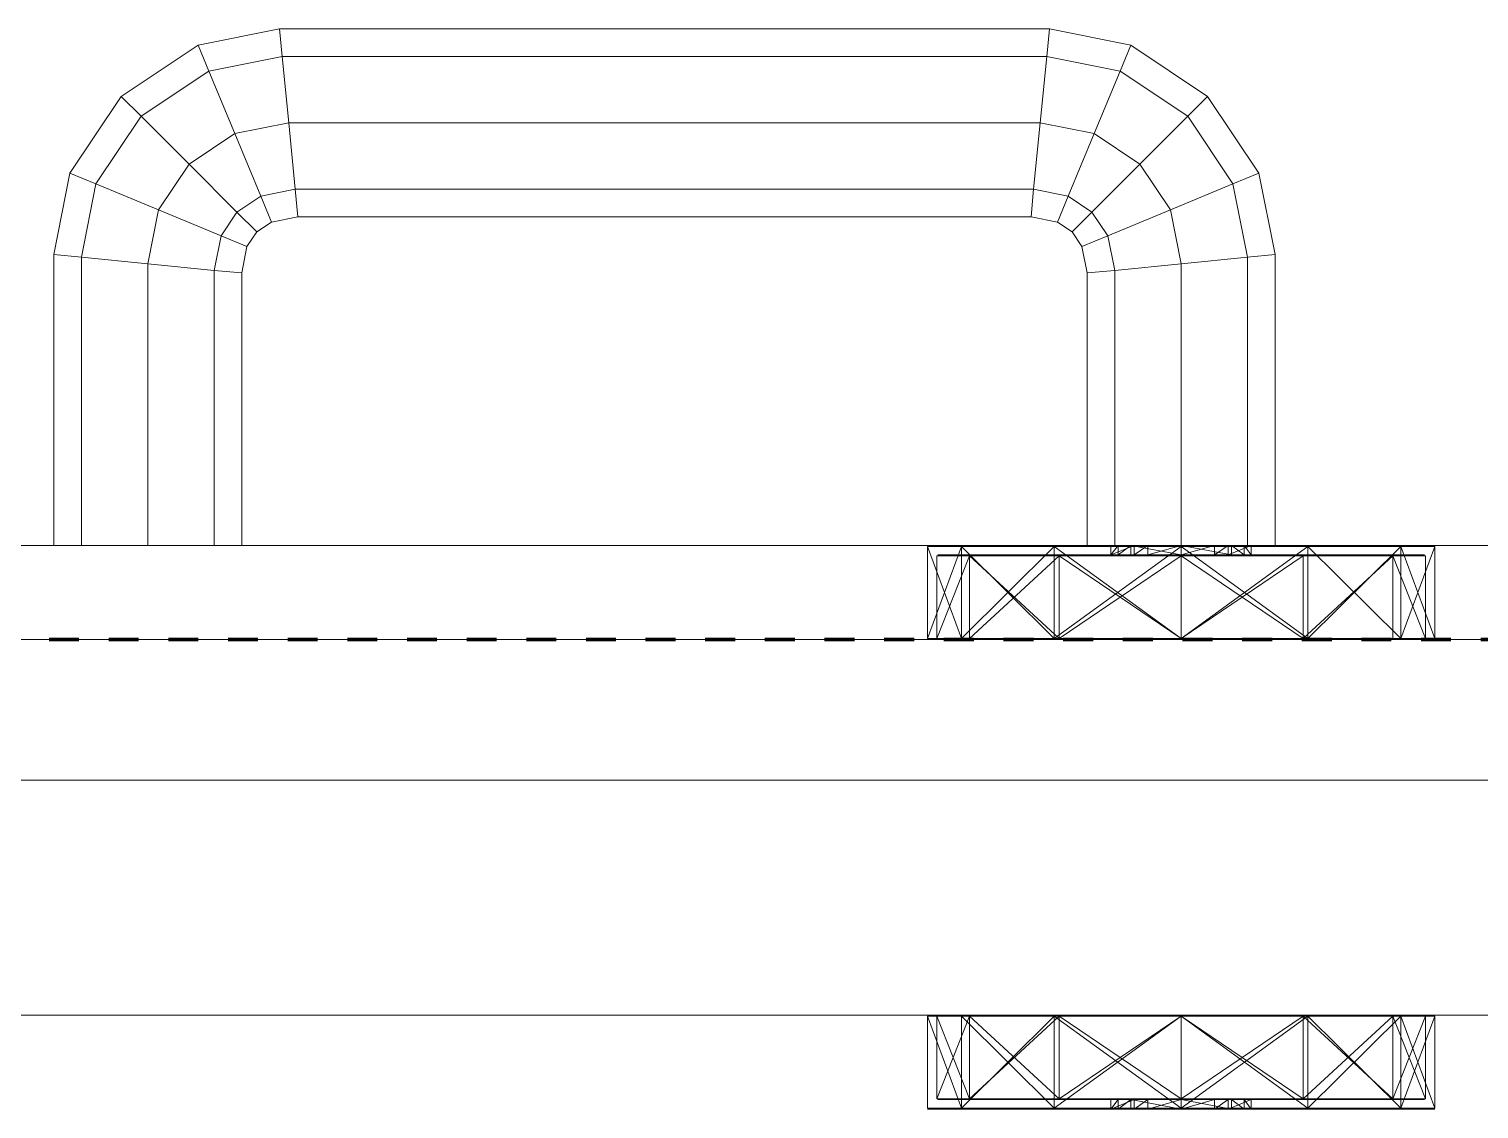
# Model space of a CAD drawing. Header units: millimetres. Extents: x -5300 to 98858, y -5196 to 93886.
# Drawn here: x 40449.4 to 40603.7, y 43115 to 43230 of the extents above; entities that cross this region are included whole.
import ezdxf

# ---------------------------------------------------------------- set-up
doc = ezdxf.new("R2010")
doc.units = ezdxf.units.MM
doc.linetypes.add('Штрих', pattern=[6.35, 3.175, -3.175])
doc.linetypes.add('Штрих_2_', pattern=[6.35, 3.175, -3.175])
for name, color, linetype, lineweight, true_color in [('_Разделитель помещений_', 4, 'Штрих', 70, 0x00ffff), ('Двери', 7, 'Continuous', 18, 0x7f7f7f), ('Стены', 7, 'Continuous', 18, 0x7f7f7f)]:
    doc.layers.add(name, color=color, linetype=linetype, lineweight=lineweight, true_color=true_color)

# ---------------------------------------------------------------- blocks, each defined once
blk = doc.blocks.new('СТВ_Перегородка_Кирпич 242319 - СТВ_Перегородка_Кирпич 2-249685-Подвал')
at = {"layer": 'Стены', "color": 254, "true_color": 0xd4d4d4}
blk.add_line((33750, 43150), (58000, 43150), dxfattribs=at)
blk = doc.blocks.new('СТВ_Перегородка_Кирпич 242319 - СТВ_Перегородка_Кирпич-249678-Подвал')
at = {"layer": 'Стены', "color": 254, "true_color": 0xd4d4d4}
for p, q in [((33750, 43165), (57830, 43165)), ((57830, 43165), (33750, 43165)), ((44735, 43165), (35765, 43165)), ((41610, 43165), (39910, 43165)), ((39910, 43165), (41610, 43165)), ((39910, 43165), (41610, 43165)), ((41610, 43165), (39910, 43165)), ((57830, 43150), (33750, 43150)), ((57830, 43150), (33750, 43150)), ((35750, 43150), (44750, 43150)), ((35750, 43150), (44750, 43150)), ((44735, 43150), (35765, 43150)), ((39250, 43150), (44750, 43150)), ((41610, 43150), (39910, 43150)), ((39910, 43150), (41610, 43150)), ((39910, 43150), (41610, 43150)), ((41610, 43150), (39910, 43150)), ((39910, 43150), (41610, 43150)), ((41610, 43150), (39910, 43150)), ((39910, 43150), (41610, 43150)), ((41610, 43150), (39910, 43150))]:
    blk.add_line(p, q, dxfattribs=at)
blk = doc.blocks.new('СТВ_Перегородка_Кирпич 242319 - СТВ_Перегородка_Кирпич 242319-249682-Подвал')
for name in ['СТВ_Перегородка_Кирпич 242319 - СТВ_Перегородка_Кирпич-249678-Подвал', 'СТВ_Перегородка_Кирпич 242319 - СТВ_Перегородка_Кирпич 2-249685-Подвал']:
    blk.add_blockref(name, (0, 0))
blk = doc.blocks.new('Д-29 242555 - Д-29-249701-Подвал')
at = {"layer": 'Двери', "color": 254, "true_color": 0xd4d4d4}
for p, q in [((40467.36, 43228.28), (40476.02, 43230)), ((40476.02, 43230), (40467.36, 43228.28)), ((40476.3, 43227.07), (40476.02, 43230)), ((40476.02, 43230), (40557.98, 43230)), ((40476.02, 43230), (40476.3, 43227.07)), ((40557.98, 43230), (40476.02, 43230)), ((40476.02, 43230), (40476.3, 43227.07)), ((40476.3, 43227.07), (40476.02, 43230)), ((40557.7, 43227.07), (40557.98, 43230)), ((40557.98, 43230), (40557.7, 43227.07)), ((40557.98, 43230), (40557.7, 43227.07)), ((40557.7, 43227.07), (40557.98, 43230)), ((40557.98, 43230), (40566.64, 43228.28)), ((40566.64, 43228.28), (40557.98, 43230)), ((40459.18, 43222.82), (40467.36, 43228.28)), ((40467.36, 43228.28), (40459.18, 43222.82)), ((40468.5, 43225.52), (40467.36, 43228.28)), ((40467.36, 43228.28), (40468.5, 43225.52)), ((40467.36, 43228.28), (40468.5, 43225.52)), ((40468.5, 43225.52), (40467.36, 43228.28)), ((40565.5, 43225.52), (40566.64, 43228.28)), ((40566.64, 43228.28), (40565.5, 43225.52)), ((40566.64, 43228.28), (40565.5, 43225.52)), ((40565.5, 43225.52), (40566.64, 43228.28)), ((40566.64, 43228.28), (40574.82, 43222.82)), ((40574.82, 43222.82), (40566.64, 43228.28)), ((40476.3, 43227.07), (40468.5, 43225.52)), ((40468.5, 43225.52), (40476.3, 43227.07)), ((40468.5, 43225.52), (40476.3, 43227.07)), ((40476.3, 43227.07), (40468.5, 43225.52)), ((40557.7, 43227.07), (40476.3, 43227.07)), ((40477, 43220), (40476.3, 43227.07)), ((40476.3, 43227.07), (40557.7, 43227.07)), ((40476.3, 43227.07), (40557.7, 43227.07)), ((40476.3, 43227.07), (40477, 43220)), ((40557.7, 43227.07), (40476.3, 43227.07)), ((40476.3, 43227.07), (40477, 43220)), ((40477, 43220), (40476.3, 43227.07)), ((40557, 43220), (40557.7, 43227.07)), ((40557.7, 43227.07), (40557, 43220)), ((40557.7, 43227.07), (40557, 43220)), ((40557, 43220), (40557.7, 43227.07)), ((40565.5, 43225.52), (40557.7, 43227.07)), ((40557.7, 43227.07), (40565.5, 43225.52)), ((40557.7, 43227.07), (40565.5, 43225.52)), ((40565.5, 43225.52), (40557.7, 43227.07)), ((40468.5, 43225.52), (40461.3, 43220.7)), ((40461.3, 43220.7), (40468.5, 43225.52)), ((40461.3, 43220.7), (40468.5, 43225.52)), ((40468.5, 43225.52), (40461.3, 43220.7)), ((40471.26, 43218.86), (40468.5, 43225.52)), ((40468.5, 43225.52), (40471.26, 43218.86)), ((40468.5, 43225.52), (40471.26, 43218.86)), ((40471.26, 43218.86), (40468.5, 43225.52)), ((40562.74, 43218.86), (40565.5, 43225.52)), ((40565.5, 43225.52), (40562.74, 43218.86)), ((40565.5, 43225.52), (40562.74, 43218.86)), ((40562.74, 43218.86), (40565.5, 43225.52)), ((40572.7, 43220.7), (40565.5, 43225.52)), ((40565.5, 43225.52), (40572.7, 43220.7)), ((40565.5, 43225.52), (40572.7, 43220.7)), ((40572.7, 43220.7), (40565.5, 43225.52)), ((40453.72, 43214.64), (40459.18, 43222.82)), ((40459.18, 43222.82), (40453.72, 43214.64)), ((40461.3, 43220.7), (40459.18, 43222.82)), ((40459.18, 43222.82), (40461.3, 43220.7)), ((40459.18, 43222.82), (40461.3, 43220.7)), ((40461.3, 43220.7), (40459.18, 43222.82)), ((40572.7, 43220.7), (40574.82, 43222.82)), ((40574.82, 43222.82), (40572.7, 43220.7)), ((40574.82, 43222.82), (40572.7, 43220.7)), ((40572.7, 43220.7), (40574.82, 43222.82)), ((40574.82, 43222.82), (40580.28, 43214.64)), ((40580.28, 43214.64), (40574.82, 43222.82)), ((40461.3, 43220.7), (40456.48, 43213.5)), ((40456.48, 43213.5), (40461.3, 43220.7)), ((40456.48, 43213.5), (40461.3, 43220.7)), ((40461.3, 43220.7), (40456.48, 43213.5)), ((40466.39, 43215.61), (40461.3, 43220.7)), ((40461.3, 43220.7), (40466.39, 43215.61)), ((40461.3, 43220.7), (40466.39, 43215.61)), ((40466.39, 43215.61), (40461.3, 43220.7)), ((40477, 43220), (40471.26, 43218.86)), ((40471.26, 43218.86), (40477, 43220)), ((40471.26, 43218.86), (40477, 43220)), ((40477, 43220), (40471.26, 43218.86)), ((40557, 43220), (40477, 43220)), ((40477.7, 43212.93), (40477, 43220)), ((40477, 43220), (40557, 43220)), ((40477, 43220), (40557, 43220)), ((40477, 43220), (40477.7, 43212.93)), ((40557, 43220), (40477, 43220)), ((40477, 43220), (40477.7, 43212.93)), ((40477.7, 43212.93), (40477, 43220)), ((40556.3, 43212.93), (40557, 43220)), ((40557, 43220), (40556.3, 43212.93)), ((40557, 43220), (40556.3, 43212.93)), ((40556.3, 43212.93), (40557, 43220)), ((40562.74, 43218.86), (40557, 43220)), ((40557, 43220), (40562.74, 43218.86)), ((40557, 43220), (40562.74, 43218.86)), ((40562.74, 43218.86), (40557, 43220)), ((40567.61, 43215.61), (40572.7, 43220.7)), ((40572.7, 43220.7), (40567.61, 43215.61)), ((40572.7, 43220.7), (40567.61, 43215.61)), ((40567.61, 43215.61), (40572.7, 43220.7)), ((40577.52, 43213.5), (40572.7, 43220.7)), ((40572.7, 43220.7), (40577.52, 43213.5)), ((40572.7, 43220.7), (40577.52, 43213.5)), ((40577.52, 43213.5), (40572.7, 43220.7)), ((40471.26, 43218.86), (40466.39, 43215.61)), ((40466.39, 43215.61), (40471.26, 43218.86)), ((40466.39, 43215.61), (40471.26, 43218.86)), ((40471.26, 43218.86), (40466.39, 43215.61)), ((40474.02, 43212.2), (40471.26, 43218.86)), ((40471.26, 43218.86), (40474.02, 43212.2)), ((40471.26, 43218.86), (40474.02, 43212.2)), ((40474.02, 43212.2), (40471.26, 43218.86)), ((40559.98, 43212.2), (40562.74, 43218.86)), ((40562.74, 43218.86), (40559.98, 43212.2)), ((40562.74, 43218.86), (40559.98, 43212.2)), ((40559.98, 43212.2), (40562.74, 43218.86)), ((40567.61, 43215.61), (40562.74, 43218.86)), ((40562.74, 43218.86), (40567.61, 43215.61)), ((40562.74, 43218.86), (40567.61, 43215.61)), ((40567.61, 43215.61), (40562.74, 43218.86)), ((40466.39, 43215.61), (40463.14, 43210.74)), ((40463.14, 43210.74), (40466.39, 43215.61)), ((40463.14, 43210.74), (40466.39, 43215.61)), ((40466.39, 43215.61), (40463.14, 43210.74)), ((40471.49, 43210.51), (40466.39, 43215.61)), ((40466.39, 43215.61), (40471.49, 43210.51)), ((40466.39, 43215.61), (40471.49, 43210.51)), ((40471.49, 43210.51), (40466.39, 43215.61)), ((40562.51, 43210.51), (40567.61, 43215.61)), ((40567.61, 43215.61), (40562.51, 43210.51)), ((40567.61, 43215.61), (40562.51, 43210.51)), ((40562.51, 43210.51), (40567.61, 43215.61)), ((40570.86, 43210.74), (40567.61, 43215.61)), ((40567.61, 43215.61), (40570.86, 43210.74)), ((40567.61, 43215.61), (40570.86, 43210.74)), ((40570.86, 43210.74), (40567.61, 43215.61)), ((40452, 43205.98), (40453.72, 43214.64)), ((40453.72, 43214.64), (40452, 43205.98)), ((40456.48, 43213.5), (40453.72, 43214.64)), ((40453.72, 43214.64), (40456.48, 43213.5)), ((40453.72, 43214.64), (40456.48, 43213.5)), ((40456.48, 43213.5), (40453.72, 43214.64)), ((40456.48, 43213.5), (40454.93, 43205.7)), ((40454.93, 43205.7), (40456.48, 43213.5)), ((40454.93, 43205.7), (40456.48, 43213.5)), ((40456.48, 43213.5), (40454.93, 43205.7)), ((40463.14, 43210.74), (40456.48, 43213.5)), ((40456.48, 43213.5), (40463.14, 43210.74)), ((40456.48, 43213.5), (40463.14, 43210.74)), ((40463.14, 43210.74), (40456.48, 43213.5)), ((40570.86, 43210.74), (40577.52, 43213.5)), ((40577.52, 43213.5), (40570.86, 43210.74)), ((40577.52, 43213.5), (40570.86, 43210.74)), ((40570.86, 43210.74), (40577.52, 43213.5)), ((40577.52, 43213.5), (40580.28, 43214.64)), ((40580.28, 43214.64), (40577.52, 43213.5)), ((40580.28, 43214.64), (40577.52, 43213.5)), ((40577.52, 43213.5), (40580.28, 43214.64)), ((40579.07, 43205.7), (40577.52, 43213.5)), ((40577.52, 43213.5), (40579.07, 43205.7)), ((40577.52, 43213.5), (40579.07, 43205.7)), ((40579.07, 43205.7), (40577.52, 43213.5)), ((40580.28, 43214.64), (40582, 43205.98)), ((40582, 43205.98), (40580.28, 43214.64)), ((40474.02, 43212.2), (40471.49, 43210.51)), ((40471.49, 43210.51), (40474.02, 43212.2)), ((40471.49, 43210.51), (40474.02, 43212.2)), ((40474.02, 43212.2), (40471.49, 43210.51)), ((40477.7, 43212.93), (40474.02, 43212.2)), ((40474.02, 43212.2), (40477.7, 43212.93)), ((40474.02, 43212.2), (40477.7, 43212.93)), ((40477.7, 43212.93), (40474.02, 43212.2)), ((40475.16, 43209.44), (40474.02, 43212.2)), ((40474.02, 43212.2), (40475.16, 43209.44)), ((40474.02, 43212.2), (40475.16, 43209.44)), ((40475.16, 43209.44), (40474.02, 43212.2)), ((40556.3, 43212.93), (40477.7, 43212.93)), ((40477.98, 43210), (40477.7, 43212.93)), ((40477.7, 43212.93), (40556.3, 43212.93)), ((40477.7, 43212.93), (40556.3, 43212.93)), ((40556.3, 43212.93), (40477.7, 43212.93)), ((40477.7, 43212.93), (40477.98, 43210)), ((40477.7, 43212.93), (40477.98, 43210)), ((40477.98, 43210), (40477.7, 43212.93)), ((40556.02, 43210), (40556.3, 43212.93)), ((40556.3, 43212.93), (40556.02, 43210)), ((40556.3, 43212.93), (40556.02, 43210)), ((40556.02, 43210), (40556.3, 43212.93)), ((40559.98, 43212.2), (40556.3, 43212.93)), ((40556.3, 43212.93), (40559.98, 43212.2)), ((40556.3, 43212.93), (40559.98, 43212.2)), ((40559.98, 43212.2), (40556.3, 43212.93)), ((40558.84, 43209.44), (40559.98, 43212.2)), ((40559.98, 43212.2), (40558.84, 43209.44)), ((40559.98, 43212.2), (40558.84, 43209.44)), ((40558.84, 43209.44), (40559.98, 43212.2)), ((40562.51, 43210.51), (40559.98, 43212.2)), ((40559.98, 43212.2), (40562.51, 43210.51)), ((40559.98, 43212.2), (40562.51, 43210.51)), ((40562.51, 43210.51), (40559.98, 43212.2)), ((40463.14, 43210.74), (40462, 43205)), ((40462, 43205), (40463.14, 43210.74)), ((40462, 43205), (40463.14, 43210.74)), ((40463.14, 43210.74), (40462, 43205)), ((40469.8, 43207.98), (40463.14, 43210.74)), ((40463.14, 43210.74), (40469.8, 43207.98)), ((40463.14, 43210.74), (40469.8, 43207.98)), ((40469.8, 43207.98), (40463.14, 43210.74)), ((40471.49, 43210.51), (40469.8, 43207.98)), ((40469.8, 43207.98), (40471.49, 43210.51)), ((40469.8, 43207.98), (40471.49, 43210.51)), ((40471.49, 43210.51), (40469.8, 43207.98)), ((40473.6, 43208.4), (40471.49, 43210.51)), ((40471.49, 43210.51), (40473.6, 43208.4)), ((40471.49, 43210.51), (40473.6, 43208.4)), ((40473.6, 43208.4), (40471.49, 43210.51)), ((40560.4, 43208.4), (40562.51, 43210.51)), ((40562.51, 43210.51), (40560.4, 43208.4)), ((40562.51, 43210.51), (40560.4, 43208.4)), ((40560.4, 43208.4), (40562.51, 43210.51)), ((40564.2, 43207.98), (40562.51, 43210.51)), ((40562.51, 43210.51), (40564.2, 43207.98)), ((40562.51, 43210.51), (40564.2, 43207.98)), ((40564.2, 43207.98), (40562.51, 43210.51)), ((40564.2, 43207.98), (40570.86, 43210.74)), ((40570.86, 43210.74), (40564.2, 43207.98)), ((40570.86, 43210.74), (40564.2, 43207.98)), ((40564.2, 43207.98), (40570.86, 43210.74)), ((40572, 43205), (40570.86, 43210.74)), ((40570.86, 43210.74), (40572, 43205)), ((40570.86, 43210.74), (40572, 43205)), ((40572, 43205), (40570.86, 43210.74)), ((40475.16, 43209.44), (40473.6, 43208.4)), ((40473.6, 43208.4), (40475.16, 43209.44)), ((40477.98, 43210), (40475.16, 43209.44)), ((40475.16, 43209.44), (40477.98, 43210)), ((40556.02, 43210), (40477.98, 43210)), ((40477.98, 43210), (40556.02, 43210)), ((40558.84, 43209.44), (40556.02, 43210)), ((40556.02, 43210), (40558.84, 43209.44)), ((40560.4, 43208.4), (40558.84, 43209.44)), ((40558.84, 43209.44), (40560.4, 43208.4)), ((40469.8, 43207.98), (40469.07, 43204.3)), ((40469.07, 43204.3), (40469.8, 43207.98)), ((40469.07, 43204.3), (40469.8, 43207.98)), ((40469.8, 43207.98), (40469.07, 43204.3)), ((40472.56, 43206.84), (40469.8, 43207.98)), ((40469.8, 43207.98), (40472.56, 43206.84)), ((40469.8, 43207.98), (40472.56, 43206.84)), ((40472.56, 43206.84), (40469.8, 43207.98)), ((40473.6, 43208.4), (40472.56, 43206.84)), ((40472.56, 43206.84), (40473.6, 43208.4)), ((40561.44, 43206.84), (40560.4, 43208.4)), ((40560.4, 43208.4), (40561.44, 43206.84)), ((40561.44, 43206.84), (40564.2, 43207.98)), ((40564.2, 43207.98), (40561.44, 43206.84)), ((40564.2, 43207.98), (40561.44, 43206.84)), ((40561.44, 43206.84), (40564.2, 43207.98)), ((40564.93, 43204.3), (40564.2, 43207.98)), ((40564.2, 43207.98), (40564.93, 43204.3)), ((40564.2, 43207.98), (40564.93, 43204.3)), ((40564.93, 43204.3), (40564.2, 43207.98)), ((40454.93, 43205.7), (40452, 43205.98)), ((40452, 43205.98), (40454.93, 43205.7)), ((40452, 43175), (40452, 43205.98)), ((40452, 43205.98), (40454.93, 43205.7)), ((40454.93, 43205.7), (40452, 43205.98)), ((40452, 43205.98), (40452, 43175)), ((40472.56, 43206.84), (40472, 43204.02)), ((40472, 43204.02), (40472.56, 43206.84)), ((40562, 43204.02), (40561.44, 43206.84)), ((40561.44, 43206.84), (40562, 43204.02)), ((40579.07, 43205.7), (40582, 43205.98)), ((40582, 43205.98), (40579.07, 43205.7)), ((40582, 43205.98), (40579.07, 43205.7)), ((40579.07, 43205.7), (40582, 43205.98)), ((40582, 43205.98), (40582, 43175)), ((40582, 43175), (40582, 43205.98)), ((40462, 43205), (40454.93, 43205.7)), ((40454.93, 43205.7), (40454.93, 43175)), ((40454.93, 43205.7), (40462, 43205)), ((40454.93, 43175), (40454.93, 43205.7)), ((40454.93, 43175), (40454.93, 43205.7)), ((40454.93, 43205.7), (40462, 43205)), ((40462, 43205), (40454.93, 43205.7)), ((40454.93, 43205.7), (40454.93, 43175)), ((40469.07, 43204.3), (40462, 43205)), ((40462, 43205), (40462, 43175)), ((40462, 43205), (40469.07, 43204.3)), ((40462, 43175), (40462, 43205)), ((40469.07, 43204.3), (40462, 43205)), ((40462, 43205), (40462, 43175)), ((40462, 43175), (40462, 43205)), ((40462, 43205), (40469.07, 43204.3)), ((40472, 43204.02), (40469.07, 43204.3)), ((40469.07, 43204.3), (40469.07, 43175)), ((40469.07, 43204.3), (40472, 43204.02)), ((40469.07, 43175), (40469.07, 43204.3)), ((40472, 43204.02), (40469.07, 43204.3)), ((40469.07, 43204.3), (40469.07, 43175)), ((40469.07, 43175), (40469.07, 43204.3)), ((40469.07, 43204.3), (40472, 43204.02)), ((40562, 43204.02), (40564.93, 43204.3)), ((40564.93, 43204.3), (40562, 43204.02)), ((40564.93, 43204.3), (40562, 43204.02)), ((40562, 43204.02), (40564.93, 43204.3)), ((40564.93, 43204.3), (40572, 43205)), ((40572, 43205), (40564.93, 43204.3)), ((40572, 43205), (40564.93, 43204.3)), ((40564.93, 43204.3), (40572, 43205)), ((40564.93, 43175), (40564.93, 43204.3)), ((40564.93, 43204.3), (40564.93, 43175)), ((40564.93, 43204.3), (40564.93, 43175)), ((40564.93, 43175), (40564.93, 43204.3)), ((40572, 43205), (40579.07, 43205.7)), ((40579.07, 43205.7), (40572, 43205)), ((40579.07, 43205.7), (40572, 43205)), ((40572, 43205), (40579.07, 43205.7)), ((40572, 43175), (40572, 43205)), ((40572, 43205), (40572, 43175)), ((40572, 43205), (40572, 43175)), ((40572, 43175), (40572, 43205)), ((40579.07, 43175), (40579.07, 43205.7)), ((40579.07, 43205.7), (40579.07, 43175)), ((40579.07, 43205.7), (40579.07, 43175)), ((40579.07, 43175), (40579.07, 43205.7)), ((40472, 43204.02), (40472, 43175)), ((40472, 43175), (40472, 43204.02)), ((40562, 43175), (40562, 43204.02)), ((40562, 43204.02), (40562, 43175)), ((39900, 43175), (41620, 43175)), ((41620, 43175), (39900, 43175)), ((41520, 43175), (40000, 43175)), ((40000, 43175), (41520, 43175)), ((40454.93, 43175), (40452, 43175)), ((40452, 43175), (40454.93, 43175)), ((40454.93, 43175), (40452, 43175)), ((40452, 43175), (40454.93, 43175)), ((40462, 43175), (40454.93, 43175)), ((40454.93, 43175), (40462, 43175)), ((40462, 43175), (40454.93, 43175)), ((40454.93, 43175), (40462, 43175)), ((40462, 43175), (40469.07, 43175)), ((40469.07, 43175), (40462, 43175)), ((40469.07, 43175), (40462, 43175)), ((40462, 43175), (40469.07, 43175)), ((40469.07, 43175), (40472, 43175)), ((40472, 43175), (40469.07, 43175)), ((40472, 43175), (40469.07, 43175)), ((40469.07, 43175), (40472, 43175)), ((40548.62, 43175), (40545, 43175)), ((40545, 43175), (40548.62, 43175)), ((40545, 43175), (40558.5, 43175)), ((40548.62, 43174.9), (40545, 43174.9)), ((40548.62, 43174.9), (40545, 43174.9)), ((40545, 43165.1), (40545, 43174.9)), ((40548.62, 43174.9), (40545, 43165.1)), ((40548.62, 43165.1), (40545, 43174.9)), ((40548.62, 43174.9), (40545, 43174.9)), ((40545, 43174.9), (40548.62, 43174.9)), ((40545, 43174.9), (40545, 43165.1)), ((40548.62, 43174.9), (40545, 43165.1)), ((40545, 43174.9), (40548.62, 43165.1)), ((40548.7, 43175), (40545.1, 43175)), ((40548.7, 43175), (40545.1, 43175)), ((40567, 43175), (40545.1, 43175)), ((40567, 43175), (40545.1, 43175)), ((40567, 43175), (40545.1, 43175)), ((40558.5, 43175), (40548.62, 43175)), ((40548.62, 43175), (40558.5, 43175)), ((40548.62, 43175), (40558.5, 43175)), ((40558.5, 43174.9), (40548.62, 43174.9)), ((40558.5, 43174.9), (40548.62, 43174.9)), ((40558.5, 43165.1), (40548.62, 43174.9)), ((40558.5, 43174.9), (40548.62, 43165.1)), ((40548.62, 43165.1), (40548.62, 43174.9)), ((40548.62, 43165.1), (40548.62, 43174.9)), ((40558.5, 43174.9), (40548.62, 43174.9)), ((40558.5, 43174.9), (40548.62, 43174.9)), ((40558.5, 43174.9), (40548.62, 43165.1)), ((40558.5, 43165.1), (40548.62, 43174.9)), ((40548.62, 43174.9), (40548.62, 43165.1)), ((40548.62, 43174.9), (40548.62, 43165.1)), ((40558.55, 43175), (40548.7, 43175)), ((40558.55, 43175), (40548.7, 43175)), ((40567, 43175), (40548.7, 43175)), ((40564.53, 43175), (40548.7, 43175)), ((40565.28, 43175), (40548.7, 43175)), ((40548.7, 43175), (40567, 43175)), ((40567, 43175), (40548.7, 43175)), ((40572, 43175), (40558.5, 43175)), ((40572, 43175), (40558.5, 43175)), ((40585.5, 43175), (40558.5, 43175)), ((40585.5, 43175), (40558.5, 43175)), ((40585.5, 43175), (40558.5, 43175)), ((40558.5, 43175), (40558.5, 43175)), ((40572, 43174.9), (40558.5, 43174.9)), ((40572, 43174.9), (40558.5, 43174.9)), ((40572, 43174.9), (40558.5, 43165.1)), ((40572, 43165.1), (40558.5, 43174.9)), ((40558.5, 43165.1), (40558.5, 43174.9)), ((40558.5, 43165.1), (40558.5, 43174.9)), ((40572, 43174.9), (40558.5, 43174.9)), ((40572, 43174.9), (40558.5, 43174.9)), ((40572, 43165.1), (40558.5, 43174.9)), ((40558.5, 43174.9), (40558.5, 43165.1)), ((40572, 43174.9), (40558.5, 43165.1)), ((40558.5, 43174.9), (40558.5, 43165.1)), ((40572, 43175), (40558.55, 43175)), ((40572, 43175), (40558.55, 43175)), ((40558.55, 43175), (40567, 43175)), ((40558.55, 43175), (40567, 43175)), ((40558.55, 43175), (40568.46, 43175)), ((40566.63, 43175), (40558.55, 43175)), ((40565.28, 43175), (40558.55, 43175)), ((40564.93, 43175), (40562, 43175)), ((40562, 43175), (40564.93, 43175)), ((40564.53, 43174), (40564.53, 43175)), ((40564.53, 43175), (40565.28, 43175)), ((40564.53, 43175), (40567, 43175)), ((40564.53, 43174), (40565.28, 43175)), ((40564.53, 43174), (40567, 43175)), ((40564.53, 43175), (40567, 43175)), ((40572, 43175), (40564.93, 43175)), ((40564.93, 43175), (40572, 43175)), ((40566.63, 43175), (40565.28, 43175)), ((40565.28, 43174), (40566.63, 43175)), ((40565.28, 43174), (40565.28, 43175)), ((40572, 43175), (40566.63, 43175)), ((40572, 43174), (40566.63, 43175)), ((40566.63, 43174), (40566.63, 43175)), ((40572, 43175), (40566.63, 43175)), ((40567, 43175), (40568.46, 43175)), ((40567, 43175), (40567, 43174)), ((40567, 43174), (40567, 43175)), ((40567, 43175), (40567, 43175)), ((40567, 43175), (40567, 43174)), ((40567, 43175), (40567, 43175)), ((40567, 43175), (40567, 43174)), ((40568.46, 43175), (40567, 43174)), ((40567, 43174), (40567, 43175)), ((40567, 43174), (40567, 43175)), ((40567, 43174), (40567, 43175)), ((40567, 43175), (40567, 43174)), ((40567, 43175), (40567, 43175)), ((40567, 43175), (40567, 43175)), ((40567, 43174), (40567, 43175)), ((40567, 43174), (40567, 43175)), ((40567, 43174), (40567, 43175)), ((40567, 43175), (40567, 43175)), ((40572, 43175), (40568.46, 43175)), ((40572, 43175), (40568.46, 43175)), ((40572, 43175), (40568.46, 43174)), ((40568.46, 43175), (40568.46, 43174)), ((40585.45, 43175), (40572, 43175)), ((40585.45, 43175), (40572, 43175)), ((40577.37, 43175), (40572, 43175)), ((40572, 43175), (40575.54, 43175)), ((40577.37, 43174), (40572, 43175)), ((40572, 43174), (40572, 43175)), ((40577.37, 43175), (40572, 43175)), ((40572, 43175), (40572, 43175)), ((40572, 43175), (40575.54, 43175)), ((40572, 43175), (40572, 43174)), ((40575.54, 43175), (40572, 43174)), ((40572, 43175), (40572, 43175)), ((40572, 43175), (40585.5, 43175)), ((40585.5, 43175), (40572, 43175)), ((40579.07, 43175), (40572, 43175)), ((40572, 43175), (40579.07, 43175)), ((40585.5, 43174.9), (40572, 43174.9)), ((40585.5, 43174.9), (40572, 43174.9)), ((40585.5, 43165.1), (40572, 43174.9)), ((40585.5, 43174.9), (40572, 43165.1)), ((40572, 43165.1), (40572, 43174.9)), ((40572, 43165.1), (40572, 43174.9)), ((40585.5, 43174.9), (40572, 43174.9)), ((40585.5, 43174.9), (40572, 43174.9)), ((40585.5, 43174.9), (40572, 43165.1)), ((40572, 43174.9), (40572, 43165.1)), ((40585.5, 43174.9), (40572, 43165.1)), ((40572, 43174.9), (40572, 43165.1)), ((40577, 43175), (40575.54, 43175)), ((40577, 43175), (40575.54, 43174)), ((40585.45, 43175), (40575.54, 43175)), ((40575.54, 43175), (40575.54, 43174)), ((40577, 43174), (40577, 43175)), ((40579.47, 43175), (40577, 43175)), ((40577, 43175), (40577, 43174)), ((40577, 43174), (40579.47, 43175)), ((40577, 43174), (40577, 43175)), ((40577, 43174), (40577, 43175)), ((40577, 43174), (40577, 43175)), ((40579.47, 43175), (40577, 43175)), ((40577, 43175), (40577, 43175)), ((40577, 43175), (40577, 43175)), ((40577, 43175), (40595.29, 43175)), ((40577, 43175), (40598.9, 43175)), ((40577, 43175), (40577, 43175)), ((40577, 43175), (40577, 43174)), ((40577, 43175), (40598.9, 43175)), ((40577, 43175), (40577, 43175)), ((40577, 43175), (40577, 43174)), ((40577, 43175), (40577, 43174)), ((40577, 43175), (40598.9, 43175)), ((40577, 43175), (40595.29, 43175)), ((40577, 43175), (40577, 43175)), ((40577, 43175), (40577, 43174)), ((40577, 43175), (40577, 43174)), ((40577, 43175), (40577, 43174)), ((40577, 43175), (40595.29, 43175)), ((40577, 43175), (40585.45, 43175)), ((40577, 43175), (40585.45, 43175)), ((40577.37, 43175), (40578.72, 43175)), ((40578.72, 43174), (40577.37, 43175)), ((40577.37, 43174), (40577.37, 43175)), ((40577.37, 43175), (40585.45, 43175)), ((40579.47, 43175), (40578.72, 43175)), ((40579.47, 43174), (40578.72, 43175)), ((40578.72, 43174), (40578.72, 43175)), ((40578.72, 43175), (40585.45, 43175)), ((40578.72, 43175), (40595.29, 43175)), ((40582, 43175), (40579.07, 43175)), ((40579.07, 43175), (40582, 43175)), ((40579.47, 43174), (40579.47, 43175)), ((40579.47, 43175), (40595.29, 43175)), ((40585.45, 43175), (40595.29, 43175)), ((40595.29, 43175), (40585.45, 43175)), ((40585.5, 43175), (40595.38, 43175)), ((40595.38, 43175), (40585.5, 43175)), ((40585.5, 43175), (40599, 43175)), ((40585.5, 43175), (40595.38, 43175)), ((40585.5, 43175), (40585.5, 43175)), ((40595.38, 43174.9), (40585.5, 43174.9)), ((40595.38, 43174.9), (40585.5, 43174.9)), ((40585.5, 43165.1), (40595.38, 43174.9)), ((40585.5, 43165.1), (40585.5, 43174.9)), ((40595.38, 43165.1), (40585.5, 43174.9)), ((40585.5, 43165.1), (40585.5, 43174.9)), ((40585.5, 43174.9), (40595.38, 43174.9)), ((40595.38, 43174.9), (40585.5, 43174.9)), ((40585.5, 43174.9), (40585.5, 43165.1)), ((40585.5, 43174.9), (40595.38, 43165.1)), ((40595.38, 43165.1), (40585.5, 43174.9)), ((40585.5, 43174.9), (40585.5, 43165.1)), ((40595.29, 43175), (40598.9, 43175)), ((40598.9, 43175), (40595.29, 43175)), ((40595.38, 43175), (40599, 43175)), ((40599, 43175), (40595.38, 43175)), ((40595.38, 43174.9), (40599, 43174.9)), ((40599, 43174.9), (40595.38, 43174.9)), ((40595.38, 43165.1), (40595.38, 43174.9)), ((40595.38, 43165.1), (40599, 43174.9)), ((40599, 43165.1), (40595.38, 43174.9)), ((40595.38, 43165.1), (40595.38, 43174.9)), ((40595.38, 43174.9), (40599, 43174.9)), ((40599, 43174.9), (40595.38, 43174.9)), ((40595.38, 43174.9), (40595.38, 43165.1)), ((40595.38, 43165.1), (40599, 43174.9)), ((40599, 43165.1), (40595.38, 43174.9)), ((40595.38, 43174.9), (40595.38, 43165.1)), ((40599, 43165.1), (40599, 43174.9)), ((40599, 43174.9), (40599, 43165.1)), ((40549.48, 43173.9), (40546, 43173.9)), ((40549.48, 43173.9), (40546, 43173.9)), ((40546, 43173.9), (40546, 43165.1)), ((40549.48, 43173.9), (40546, 43165.1)), ((40549.48, 43173.9), (40546, 43165.1)), ((40549.57, 43174), (40546.1, 43174)), ((40549.57, 43174), (40546.1, 43174)), ((40567, 43174), (40546.1, 43174)), ((40567, 43174), (40546.1, 43174)), ((40567, 43174), (40546.1, 43174)), ((40559, 43173.9), (40549.48, 43173.9)), ((40559, 43173.9), (40549.48, 43173.9)), ((40559, 43173.9), (40549.48, 43165.1)), ((40559, 43165.1), (40549.48, 43173.9)), ((40549.48, 43173.9), (40549.48, 43165.1)), ((40549.48, 43173.9), (40549.48, 43165.1)), ((40559.05, 43174), (40549.57, 43174)), ((40559.05, 43174), (40549.57, 43174)), ((40565.28, 43174), (40549.57, 43174)), ((40567, 43174), (40549.57, 43174)), ((40564.53, 43174), (40549.57, 43174)), ((40549.57, 43174), (40567, 43174)), ((40567, 43174), (40549.57, 43174)), ((40572, 43173.9), (40559, 43173.9)), ((40572, 43173.9), (40559, 43173.9)), ((40572, 43173.9), (40559, 43165.1)), ((40572, 43165.1), (40559, 43173.9)), ((40559, 43173.9), (40559, 43165.1)), ((40559, 43173.9), (40559, 43165.1)), ((40572, 43174), (40559.05, 43174)), ((40572, 43174), (40559.05, 43174)), ((40566.63, 43174), (40559.05, 43174)), ((40559.05, 43174), (40565.28, 43174)), ((40568.46, 43174), (40559.05, 43174)), ((40567, 43174), (40559.05, 43174)), ((40567, 43174), (40559.05, 43174)), ((40565.28, 43174), (40564.53, 43174)), ((40564.53, 43174), (40567, 43174)), ((40564.53, 43174), (40567, 43174)), ((40566.63, 43174), (40565.28, 43174)), ((40572, 43174), (40566.63, 43174)), ((40572, 43174), (40566.63, 43174)), ((40568.46, 43174), (40567, 43174)), ((40567, 43174), (40567, 43174)), ((40567, 43174), (40567, 43174)), ((40567, 43174), (40567, 43174)), ((40567, 43174), (40567, 43174)), ((40567, 43174), (40567, 43174)), ((40572, 43174), (40568.46, 43174)), ((40572, 43174), (40568.46, 43174)), ((40584.95, 43174), (40572, 43174)), ((40584.95, 43174), (40572, 43174)), ((40577.37, 43174), (40572, 43174)), ((40575.54, 43174), (40572, 43174)), ((40577.37, 43174), (40572, 43174)), ((40572, 43174), (40572, 43174)), ((40575.54, 43174), (40572, 43174)), ((40572, 43174), (40572, 43174)), ((40585, 43173.9), (40572, 43173.9)), ((40585, 43173.9), (40572, 43173.9)), ((40585, 43173.9), (40572, 43165.1)), ((40572, 43173.9), (40572, 43165.1)), ((40572, 43173.9), (40572, 43165.1)), ((40572, 43173.9), (40585, 43165.1)), ((40577, 43174), (40575.54, 43174)), ((40575.54, 43174), (40584.95, 43174)), ((40579.47, 43174), (40577, 43174)), ((40579.47, 43174), (40577, 43174)), ((40577, 43174), (40577, 43174)), ((40577, 43174), (40594.43, 43174)), ((40577, 43174), (40577, 43174)), ((40577, 43174), (40597.9, 43174)), ((40577, 43174), (40577, 43174)), ((40577, 43174), (40584.95, 43174)), ((40577, 43174), (40577, 43174)), ((40577, 43174), (40584.95, 43174)), ((40577, 43174), (40594.43, 43174)), ((40577, 43174), (40577, 43174)), ((40577, 43174), (40597.9, 43174)), ((40577, 43174), (40594.43, 43174)), ((40577, 43174), (40597.9, 43174)), ((40578.72, 43174), (40577.37, 43174)), ((40584.95, 43174), (40577.37, 43174)), ((40579.47, 43174), (40578.72, 43174)), ((40594.43, 43174), (40578.72, 43174)), ((40584.95, 43174), (40578.72, 43174)), ((40579.47, 43174), (40594.43, 43174)), ((40594.43, 43174), (40584.95, 43174)), ((40584.95, 43174), (40594.43, 43174)), ((40585, 43173.9), (40594.52, 43173.9)), ((40585, 43173.9), (40594.52, 43173.9)), ((40585, 43173.9), (40585, 43165.1)), ((40594.52, 43173.9), (40585, 43165.1)), ((40585, 43173.9), (40585, 43165.1)), ((40585, 43165.1), (40594.52, 43173.9)), ((40594.43, 43174), (40597.9, 43174)), ((40597.9, 43174), (40594.43, 43174)), ((40594.52, 43173.9), (40598, 43173.9)), ((40598, 43173.9), (40594.52, 43173.9)), ((40594.52, 43173.9), (40594.52, 43165.1)), ((40594.52, 43173.9), (40598, 43165.1)), ((40598, 43165.1), (40594.52, 43173.9)), ((40594.52, 43173.9), (40594.52, 43165.1)), ((40598, 43173.9), (40598, 43165.1)), ((41620, 43165), (39900, 43165)), ((39900, 43165), (41620, 43165)), ((39910, 43165), (41610, 43165)), ((41610, 43165), (39910, 43165)), ((41522, 43165), (39998, 43165)), ((39998, 43165), (41522, 43165)), ((39998, 43165), (40622, 43165)), ((39998, 43165), (40622, 43165)), ((40622, 43165), (39998, 43165)), ((40622, 43165), (39998, 43165)), ((41520, 43165), (40000, 43165)), ((40000, 43165), (41520, 43165)), ((40548.62, 43165.1), (40545, 43165.1)), ((40548.62, 43165.1), (40545, 43165.1)), ((40548.62, 43165.1), (40545, 43165.1)), ((40545, 43165.1), (40548.62, 43165.1)), ((40548.62, 43165), (40545, 43165)), ((40545, 43165), (40548.62, 43165)), ((40558.5, 43165), (40545, 43165)), ((40548.7, 43165), (40545.1, 43165)), ((40548.7, 43165), (40545.1, 43165)), ((40549.39, 43165), (40545.1, 43165)), ((40549.39, 43165), (40545.1, 43165)), ((40545.9, 43165), (40545.1, 43165)), ((40549.39, 43165), (40545.9, 43165)), ((40549.39, 43165), (40545.9, 43165)), ((40549.48, 43165.1), (40546, 43165.1)), ((40549.48, 43165.1), (40546, 43165.1)), ((40558.5, 43165.1), (40548.62, 43165.1)), ((40558.5, 43165.1), (40548.62, 43165.1)), ((40558.5, 43165.1), (40548.62, 43165.1)), ((40558.5, 43165.1), (40548.62, 43165.1)), ((40558.5, 43165), (40548.62, 43165)), ((40548.62, 43165), (40558.5, 43165)), ((40558.5, 43165), (40548.62, 43165)), ((40558.55, 43165), (40548.7, 43165)), ((40558.55, 43165), (40548.7, 43165)), ((40549.39, 43165), (40548.7, 43165)), ((40549.39, 43165), (40548.7, 43165)), ((40558.95, 43165), (40549.39, 43165)), ((40558.95, 43165), (40549.39, 43165)), ((40558.55, 43165), (40549.39, 43165)), ((40558.55, 43165), (40549.39, 43165)), ((40559, 43165.1), (40549.48, 43165.1)), ((40559, 43165.1), (40549.48, 43165.1)), ((40572, 43165.1), (40558.5, 43165.1)), ((40572, 43165.1), (40558.5, 43165.1)), ((40572, 43165.1), (40558.5, 43165.1)), ((40572, 43165.1), (40558.5, 43165.1)), ((40572, 43165), (40558.5, 43165)), ((40558.5, 43165), (40572, 43165)), ((40558.5, 43165), (40558.5, 43165)), ((40558.5, 43165), (40585.5, 43165)), ((40558.5, 43165), (40585.5, 43165)), ((40558.5, 43165), (40585.5, 43165)), ((40572, 43165), (40558.55, 43165)), ((40572, 43165), (40558.55, 43165)), ((40558.95, 43165), (40558.55, 43165)), ((40558.95, 43165), (40558.55, 43165)), ((40572, 43165), (40558.95, 43165)), ((40572, 43165), (40558.95, 43165)), ((40572, 43165), (40558.95, 43165)), ((40572, 43165), (40558.95, 43165)), ((40572, 43165.1), (40559, 43165.1)), ((40572, 43165.1), (40559, 43165.1)), ((40585, 43165.1), (40572, 43165.1)), ((40585.5, 43165.1), (40572, 43165.1)), ((40585.5, 43165.1), (40572, 43165.1)), ((40572, 43165.1), (40585, 43165.1)), ((40572, 43165.1), (40585.5, 43165.1)), ((40585.5, 43165.1), (40572, 43165.1)), ((40585.05, 43165), (40572, 43165)), ((40585.45, 43165), (40572, 43165)), ((40585.05, 43165), (40572, 43165)), ((40585.45, 43165), (40572, 43165)), ((40585.05, 43165), (40572, 43165)), ((40572, 43165), (40572, 43165)), ((40585.05, 43165), (40572, 43165)), ((40572, 43165), (40572, 43165)), ((40572, 43165), (40585.5, 43165)), ((40572, 43165), (40585.5, 43165)), ((40594.52, 43165.1), (40585, 43165.1)), ((40585, 43165.1), (40594.52, 43165.1)), ((40585.05, 43165), (40594.6, 43165)), ((40594.6, 43165), (40585.05, 43165)), ((40585.05, 43165), (40595.29, 43165)), ((40585.05, 43165), (40585.45, 43165)), ((40595.29, 43165), (40585.05, 43165)), ((40585.05, 43165), (40585.45, 43165)), ((40595.29, 43165), (40585.45, 43165)), ((40595.29, 43165), (40585.45, 43165)), ((40585.5, 43165.1), (40595.38, 43165.1)), ((40595.38, 43165.1), (40585.5, 43165.1)), ((40585.5, 43165.1), (40595.38, 43165.1)), ((40595.38, 43165.1), (40585.5, 43165.1)), ((40585.5, 43165), (40595.38, 43165)), ((40595.38, 43165), (40585.5, 43165)), ((40585.5, 43165), (40585.5, 43165)), ((40595.38, 43165), (40585.5, 43165)), ((40599, 43165), (40585.5, 43165)), ((40594.52, 43165.1), (40598, 43165.1)), ((40598, 43165.1), (40594.52, 43165.1)), ((40594.6, 43165), (40598.1, 43165)), ((40598.1, 43165), (40594.6, 43165)), ((40594.6, 43165), (40595.29, 43165)), ((40594.6, 43165), (40598.9, 43165)), ((40598.9, 43165), (40594.6, 43165)), ((40594.6, 43165), (40595.29, 43165)), ((40595.29, 43165), (40598.9, 43165)), ((40598.9, 43165), (40595.29, 43165)), ((40595.38, 43165.1), (40599, 43165.1)), ((40599, 43165.1), (40595.38, 43165.1)), ((40595.38, 43165.1), (40599, 43165.1)), ((40599, 43165.1), (40595.38, 43165.1)), ((40595.38, 43165), (40599, 43165)), ((40599, 43165), (40595.38, 43165)), ((40598.1, 43165), (40598.9, 43165)), ((41522, 43125), (39998, 43125)), ((39998, 43125), (41522, 43125)), ((40622, 43125), (39998, 43125)), ((39998, 43125), (40622, 43125)), ((40622, 43125), (39998, 43125)), ((39998, 43125), (40622, 43125)), ((41510, 43125), (40010, 43125)), ((40010, 43125), (41510, 43125)), ((40548.62, 43125), (40545, 43125)), ((40545, 43125), (40548.62, 43125)), ((40545, 43125), (40558.5, 43125)), ((40548.62, 43124.9), (40545, 43124.9)), ((40548.62, 43124.9), (40545, 43124.9)), ((40545, 43124.9), (40545, 43115.1)), ((40548.62, 43115.1), (40545, 43124.9)), ((40548.62, 43115.1), (40545, 43124.9)), ((40548.62, 43124.9), (40545, 43124.9)), ((40545, 43124.9), (40548.62, 43124.9)), ((40545, 43124.9), (40545, 43115.1)), ((40548.62, 43115.1), (40545, 43124.9)), ((40545, 43124.9), (40548.62, 43115.1)), ((40548.7, 43125), (40545.1, 43125)), ((40548.7, 43125), (40545.1, 43125)), ((40549.39, 43125), (40545.1, 43125)), ((40549.39, 43125), (40545.1, 43125)), ((40545.9, 43125), (40545.1, 43125)), ((40549.39, 43125), (40545.9, 43125)), ((40549.39, 43125), (40545.9, 43125)), ((40549.48, 43124.9), (40546, 43124.9)), ((40549.48, 43124.9), (40546, 43124.9)), ((40546, 43124.9), (40546, 43116.1)), ((40549.48, 43116.1), (40546, 43124.9)), ((40549.48, 43124.9), (40546, 43116.1)), ((40558.5, 43125), (40548.62, 43125)), ((40548.62, 43125), (40558.5, 43125)), ((40548.62, 43125), (40558.5, 43125)), ((40558.5, 43124.9), (40548.62, 43124.9)), ((40558.5, 43124.9), (40548.62, 43124.9)), ((40558.5, 43124.9), (40548.62, 43115.1)), ((40558.5, 43115.1), (40548.62, 43124.9)), ((40548.62, 43124.9), (40548.62, 43115.1)), ((40548.62, 43115.1), (40548.62, 43124.9)), ((40558.5, 43124.9), (40548.62, 43124.9)), ((40548.62, 43124.9), (40558.5, 43124.9)), ((40558.5, 43115.1), (40548.62, 43124.9)), ((40548.62, 43124.9), (40548.62, 43115.1)), ((40548.62, 43124.9), (40548.62, 43115.1)), ((40548.62, 43124.9), (40558.5, 43115.1)), ((40558.55, 43125), (40548.7, 43125)), ((40558.55, 43125), (40548.7, 43125)), ((40549.39, 43125), (40548.7, 43125)), ((40548.7, 43125), (40549.39, 43125)), ((40558.95, 43125), (40549.39, 43125)), ((40558.95, 43125), (40549.39, 43125)), ((40558.55, 43125), (40549.39, 43125)), ((40558.55, 43125), (40549.39, 43125)), ((40559, 43124.9), (40549.48, 43124.9)), ((40559, 43124.9), (40549.48, 43124.9)), ((40559, 43124.9), (40549.48, 43116.1)), ((40559, 43116.1), (40549.48, 43124.9)), ((40549.48, 43124.9), (40549.48, 43116.1)), ((40549.48, 43116.1), (40549.48, 43124.9)), ((40572, 43125), (40558.5, 43125)), ((40572, 43125), (40558.5, 43125)), ((40585.5, 43125), (40558.5, 43125)), ((40585.5, 43125), (40558.5, 43125)), ((40585.5, 43125), (40558.5, 43125)), ((40558.5, 43125), (40558.5, 43125)), ((40572, 43124.9), (40558.5, 43124.9)), ((40572, 43124.9), (40558.5, 43124.9)), ((40572, 43124.9), (40558.5, 43115.1)), ((40572, 43115.1), (40558.5, 43124.9)), ((40558.5, 43124.9), (40558.5, 43115.1)), ((40558.5, 43115.1), (40558.5, 43124.9)), ((40572, 43124.9), (40558.5, 43124.9)), ((40558.5, 43124.9), (40572, 43124.9)), ((40572, 43124.9), (40558.5, 43115.1)), ((40558.5, 43124.9), (40558.5, 43115.1)), ((40558.5, 43124.9), (40558.5, 43115.1)), ((40558.5, 43124.9), (40572, 43115.1)), ((40572, 43125), (40558.55, 43125)), ((40572, 43125), (40558.55, 43125)), ((40558.95, 43125), (40558.55, 43125)), ((40558.55, 43125), (40558.95, 43125)), ((40572, 43125), (40558.95, 43125)), ((40572, 43125), (40558.95, 43125)), ((40572, 43125), (40558.95, 43125)), ((40572, 43125), (40558.95, 43125)), ((40572, 43124.9), (40559, 43124.9)), ((40572, 43124.9), (40559, 43124.9)), ((40572, 43116.1), (40559, 43124.9)), ((40572, 43124.9), (40559, 43116.1)), ((40559, 43124.9), (40559, 43116.1)), ((40559, 43116.1), (40559, 43124.9)), ((40585.05, 43125), (40572, 43125)), ((40585.45, 43125), (40572, 43125)), ((40585.45, 43125), (40572, 43125)), ((40585.05, 43125), (40572, 43125)), ((40585.05, 43125), (40572, 43125)), ((40572, 43125), (40572, 43125)), ((40585.05, 43125), (40572, 43125)), ((40572, 43125), (40572, 43125)), ((40572, 43125), (40585.5, 43125)), ((40585.5, 43125), (40572, 43125)), ((40585.5, 43124.9), (40572, 43124.9)), ((40585, 43124.9), (40572, 43124.9)), ((40585, 43124.9), (40572, 43124.9)), ((40585.5, 43124.9), (40572, 43124.9)), ((40585.5, 43124.9), (40572, 43115.1)), ((40572, 43124.9), (40572, 43115.1)), ((40585, 43116.1), (40572, 43124.9)), ((40585, 43124.9), (40572, 43116.1)), ((40572, 43124.9), (40572, 43116.1)), ((40585.5, 43115.1), (40572, 43124.9)), ((40572, 43115.1), (40572, 43124.9)), ((40572, 43116.1), (40572, 43124.9)), ((40585.5, 43124.9), (40572, 43124.9)), ((40572, 43124.9), (40585.5, 43124.9)), ((40585.5, 43124.9), (40572, 43115.1)), ((40572, 43124.9), (40572, 43115.1)), ((40572, 43124.9), (40572, 43115.1)), ((40572, 43124.9), (40585.5, 43115.1)), ((40585, 43124.9), (40594.52, 43124.9)), ((40594.52, 43124.9), (40585, 43124.9)), ((40585, 43116.1), (40585, 43124.9)), ((40585, 43124.9), (40594.52, 43116.1)), ((40594.52, 43124.9), (40585, 43116.1)), ((40585, 43124.9), (40585, 43116.1)), ((40585.05, 43125), (40594.6, 43125)), ((40594.6, 43125), (40585.05, 43125)), ((40585.05, 43125), (40585.45, 43125)), ((40585.05, 43125), (40595.29, 43125)), ((40595.29, 43125), (40585.05, 43125)), ((40585.45, 43125), (40585.05, 43125)), ((40585.45, 43125), (40595.29, 43125)), ((40595.29, 43125), (40585.45, 43125)), ((40585.5, 43125), (40595.38, 43125)), ((40595.38, 43125), (40585.5, 43125)), ((40585.5, 43125), (40599, 43125)), ((40585.5, 43125), (40595.38, 43125)), ((40585.5, 43125), (40585.5, 43125)), ((40585.5, 43124.9), (40595.38, 43124.9)), ((40585.5, 43124.9), (40595.38, 43124.9)), ((40585.5, 43124.9), (40585.5, 43115.1)), ((40585.5, 43115.1), (40595.38, 43124.9)), ((40585.5, 43124.9), (40585.5, 43115.1)), ((40585.5, 43124.9), (40595.38, 43115.1)), ((40585.5, 43124.9), (40595.38, 43124.9)), ((40585.5, 43124.9), (40595.38, 43124.9)), ((40585.5, 43115.1), (40585.5, 43124.9)), ((40585.5, 43124.9), (40595.38, 43115.1)), ((40585.5, 43124.9), (40585.5, 43115.1)), ((40585.5, 43124.9), (40595.38, 43115.1)), ((40594.52, 43124.9), (40598, 43124.9)), ((40598, 43124.9), (40594.52, 43124.9)), ((40594.52, 43124.9), (40594.52, 43116.1)), ((40594.52, 43124.9), (40598, 43116.1)), ((40598, 43124.9), (40594.52, 43116.1)), ((40594.52, 43124.9), (40594.52, 43116.1)), ((40594.6, 43125), (40598.1, 43125)), ((40598.1, 43125), (40594.6, 43125)), ((40595.29, 43125), (40594.6, 43125)), ((40594.6, 43125), (40598.9, 43125)), ((40598.9, 43125), (40594.6, 43125)), ((40595.29, 43125), (40594.6, 43125)), ((40595.29, 43125), (40598.9, 43125)), ((40598.9, 43125), (40595.29, 43125)), ((40595.38, 43125), (40599, 43125)), ((40599, 43125), (40595.38, 43125)), ((40595.38, 43124.9), (40599, 43124.9)), ((40599, 43124.9), (40595.38, 43124.9)), ((40595.38, 43115.1), (40595.38, 43124.9)), ((40595.38, 43115.1), (40599, 43124.9)), ((40599, 43115.1), (40595.38, 43124.9)), ((40595.38, 43124.9), (40595.38, 43115.1)), ((40595.38, 43124.9), (40599, 43124.9)), ((40599, 43124.9), (40595.38, 43124.9)), ((40595.38, 43115.1), (40595.38, 43124.9)), ((40595.38, 43115.1), (40599, 43124.9)), ((40599, 43115.1), (40595.38, 43124.9)), ((40595.38, 43124.9), (40595.38, 43115.1)), ((40598, 43124.9), (40598, 43116.1)), ((40598.9, 43125), (40598.1, 43125)), ((40599, 43115.1), (40599, 43124.9)), ((40599, 43115.1), (40599, 43124.9)), ((40548.62, 43115.1), (40545, 43115.1)), ((40548.62, 43115.1), (40545, 43115.1)), ((40548.62, 43115.1), (40545, 43115.1)), ((40545, 43115.1), (40548.62, 43115.1)), ((40548.62, 43115), (40545, 43115)), ((40545, 43115), (40548.62, 43115)), ((40558.5, 43115), (40545, 43115)), ((40548.7, 43115), (40545.1, 43115)), ((40548.7, 43115), (40545.1, 43115)), ((40567, 43115), (40545.1, 43115)), ((40567, 43115), (40545.1, 43115)), ((40567, 43115), (40545.1, 43115)), ((40549.48, 43116.1), (40546, 43116.1)), ((40549.48, 43116.1), (40546, 43116.1)), ((40549.57, 43116), (40546.1, 43116)), ((40549.57, 43116), (40546.1, 43116)), ((40567, 43116), (40546.1, 43116)), ((40567, 43116), (40546.1, 43116)), ((40567, 43116), (40546.1, 43116)), ((40558.5, 43115.1), (40548.62, 43115.1)), ((40558.5, 43115.1), (40548.62, 43115.1)), ((40558.5, 43115.1), (40548.62, 43115.1)), ((40548.62, 43115.1), (40558.5, 43115.1)), ((40558.5, 43115), (40548.62, 43115)), ((40548.62, 43115), (40558.5, 43115)), ((40558.5, 43115), (40548.62, 43115)), ((40558.55, 43115), (40548.7, 43115)), ((40558.55, 43115), (40548.7, 43115)), ((40565.28, 43115), (40548.7, 43115)), ((40567, 43115), (40548.7, 43115)), ((40564.53, 43115), (40548.7, 43115)), ((40548.7, 43115), (40567, 43115)), ((40567, 43115), (40548.7, 43115)), ((40559, 43116.1), (40549.48, 43116.1)), ((40559, 43116.1), (40549.48, 43116.1)), ((40559.05, 43116), (40549.57, 43116)), ((40559.05, 43116), (40549.57, 43116)), ((40567, 43116), (40549.57, 43116)), ((40564.53, 43116), (40549.57, 43116)), ((40565.28, 43116), (40549.57, 43116)), ((40549.57, 43116), (40567, 43116)), ((40567, 43116), (40549.57, 43116)), ((40572, 43115.1), (40558.5, 43115.1)), ((40572, 43115.1), (40558.5, 43115.1)), ((40572, 43115.1), (40558.5, 43115.1)), ((40558.5, 43115.1), (40572, 43115.1)), ((40572, 43115), (40558.5, 43115)), ((40558.5, 43115), (40572, 43115)), ((40558.5, 43115), (40558.5, 43115)), ((40558.5, 43115), (40585.5, 43115)), ((40558.5, 43115), (40585.5, 43115)), ((40558.5, 43115), (40585.5, 43115)), ((40572, 43115), (40558.55, 43115)), ((40572, 43115), (40558.55, 43115)), ((40566.63, 43115), (40558.55, 43115)), ((40558.55, 43115), (40565.28, 43115)), ((40568.46, 43115), (40558.55, 43115)), ((40567, 43115), (40558.55, 43115)), ((40567, 43115), (40558.55, 43115)), ((40572, 43116.1), (40559, 43116.1)), ((40572, 43116.1), (40559, 43116.1)), ((40572, 43116), (40559.05, 43116)), ((40572, 43116), (40559.05, 43116)), ((40559.05, 43116), (40567, 43116)), ((40559.05, 43116), (40567, 43116)), ((40559.05, 43116), (40568.46, 43116)), ((40566.63, 43116), (40559.05, 43116)), ((40565.28, 43116), (40559.05, 43116)), ((40564.53, 43115), (40564.53, 43116)), ((40564.53, 43116), (40565.28, 43116)), ((40564.53, 43116), (40567, 43116)), ((40564.53, 43115), (40565.28, 43116)), ((40564.53, 43115), (40567, 43116)), ((40564.53, 43116), (40567, 43116)), ((40565.28, 43115), (40564.53, 43115)), ((40564.53, 43115), (40567, 43115)), ((40564.53, 43115), (40567, 43115)), ((40566.63, 43116), (40565.28, 43116)), ((40565.28, 43115), (40566.63, 43116)), ((40565.28, 43115), (40565.28, 43116)), ((40566.63, 43115), (40565.28, 43115)), ((40572, 43116), (40566.63, 43116)), ((40572, 43115), (40566.63, 43116)), ((40566.63, 43115), (40566.63, 43116)), ((40572, 43116), (40566.63, 43116)), ((40572, 43115), (40566.63, 43115)), ((40572, 43115), (40566.63, 43115)), ((40567, 43116), (40568.46, 43116)), ((40567, 43116), (40567, 43115)), ((40567, 43115), (40567, 43116)), ((40567, 43116), (40567, 43116)), ((40567, 43116), (40567, 43115)), ((40567, 43116), (40567, 43116)), ((40567, 43116), (40567, 43115)), ((40568.46, 43116), (40567, 43115)), ((40567, 43115), (40567, 43116)), ((40567, 43115), (40567, 43116)), ((40567, 43115), (40567, 43116)), ((40567, 43116), (40567, 43115)), ((40567, 43116), (40567, 43116)), ((40567, 43116), (40567, 43116)), ((40567, 43115), (40567, 43116)), ((40567, 43115), (40567, 43116)), ((40567, 43115), (40567, 43116)), ((40567, 43116), (40567, 43116)), ((40568.46, 43115), (40567, 43115)), ((40567, 43115), (40567, 43115)), ((40567, 43115), (40567, 43115)), ((40567, 43115), (40567, 43115)), ((40567, 43115), (40567, 43115)), ((40567, 43115), (40567, 43115)), ((40572, 43116), (40568.46, 43116)), ((40572, 43116), (40568.46, 43116)), ((40572, 43116), (40568.46, 43115)), ((40568.46, 43116), (40568.46, 43115)), ((40572, 43115), (40568.46, 43115)), ((40572, 43115), (40568.46, 43115)), ((40585, 43116.1), (40572, 43116.1)), ((40585, 43116.1), (40572, 43116.1)), ((40584.95, 43116), (40572, 43116)), ((40584.95, 43116), (40572, 43116)), ((40577.37, 43116), (40572, 43116)), ((40572, 43116), (40575.54, 43116)), ((40577.37, 43115), (40572, 43116)), ((40572, 43115), (40572, 43116)), ((40577.37, 43116), (40572, 43116)), ((40572, 43116), (40572, 43116)), ((40572, 43116), (40575.54, 43116)), ((40572, 43116), (40572, 43115)), ((40575.54, 43116), (40572, 43115)), ((40572, 43116), (40572, 43116)), ((40585.5, 43115.1), (40572, 43115.1)), ((40585.5, 43115.1), (40572, 43115.1)), ((40585.5, 43115.1), (40572, 43115.1)), ((40572, 43115.1), (40585.5, 43115.1)), ((40585.45, 43115), (40572, 43115)), ((40585.45, 43115), (40572, 43115)), ((40577.37, 43115), (40572, 43115)), ((40575.54, 43115), (40572, 43115)), ((40577.37, 43115), (40572, 43115)), ((40572, 43115), (40572, 43115)), ((40575.54, 43115), (40572, 43115)), ((40572, 43115), (40572, 43115)), ((40572, 43115), (40585.5, 43115)), ((40572, 43115), (40585.5, 43115)), ((40577, 43116), (40575.54, 43116)), ((40577, 43116), (40575.54, 43115)), ((40584.95, 43116), (40575.54, 43116)), ((40575.54, 43116), (40575.54, 43115)), ((40577, 43115), (40575.54, 43115)), ((40575.54, 43115), (40585.45, 43115)), ((40577, 43115), (40577, 43116)), ((40579.47, 43116), (40577, 43116)), ((40577, 43116), (40577, 43115)), ((40577, 43115), (40579.47, 43116)), ((40577, 43115), (40577, 43116)), ((40577, 43115), (40577, 43116)), ((40577, 43115), (40577, 43116)), ((40579.47, 43116), (40577, 43116)), ((40577, 43116), (40577, 43116)), ((40577, 43116), (40577, 43116)), ((40577, 43116), (40594.43, 43116)), ((40577, 43116), (40597.9, 43116)), ((40577, 43116), (40577, 43116)), ((40577, 43116), (40577, 43115)), ((40577, 43116), (40597.9, 43116)), ((40577, 43116), (40577, 43116)), ((40577, 43116), (40577, 43115)), ((40577, 43116), (40577, 43115)), ((40577, 43116), (40597.9, 43116)), ((40577, 43116), (40594.43, 43116)), ((40577, 43116), (40577, 43116)), ((40577, 43116), (40577, 43115)), ((40577, 43116), (40577, 43115)), ((40577, 43116), (40577, 43115)), ((40577, 43116), (40594.43, 43116)), ((40577, 43116), (40584.95, 43116)), ((40577, 43116), (40584.95, 43116)), ((40579.47, 43115), (40577, 43115)), ((40579.47, 43115), (40577, 43115)), ((40577, 43115), (40577, 43115)), ((40577, 43115), (40595.29, 43115)), ((40577, 43115), (40577, 43115)), ((40577, 43115), (40598.9, 43115)), ((40577, 43115), (40577, 43115)), ((40577, 43115), (40585.45, 43115)), ((40577, 43115), (40577, 43115)), ((40577, 43115), (40585.45, 43115)), ((40577, 43115), (40595.29, 43115)), ((40577, 43115), (40577, 43115)), ((40577, 43115), (40598.9, 43115)), ((40577, 43115), (40595.29, 43115)), ((40577, 43115), (40598.9, 43115)), ((40577.37, 43116), (40578.72, 43116)), ((40578.72, 43115), (40577.37, 43116)), ((40577.37, 43115), (40577.37, 43116)), ((40577.37, 43116), (40584.95, 43116)), ((40578.72, 43115), (40577.37, 43115)), ((40585.45, 43115), (40577.37, 43115)), ((40579.47, 43116), (40578.72, 43116)), ((40579.47, 43115), (40578.72, 43116)), ((40578.72, 43115), (40578.72, 43116)), ((40578.72, 43116), (40584.95, 43116)), ((40578.72, 43116), (40594.43, 43116)), ((40579.47, 43115), (40578.72, 43115)), ((40595.29, 43115), (40578.72, 43115)), ((40585.45, 43115), (40578.72, 43115)), ((40579.47, 43115), (40579.47, 43116)), ((40579.47, 43116), (40594.43, 43116)), ((40579.47, 43115), (40595.29, 43115)), ((40584.95, 43116), (40594.43, 43116)), ((40594.43, 43116), (40584.95, 43116)), ((40585, 43116.1), (40594.52, 43116.1)), ((40594.52, 43116.1), (40585, 43116.1)), ((40595.29, 43115), (40585.45, 43115)), ((40585.45, 43115), (40595.29, 43115)), ((40585.5, 43115.1), (40595.38, 43115.1)), ((40585.5, 43115.1), (40595.38, 43115.1)), ((40585.5, 43115.1), (40595.38, 43115.1)), ((40585.5, 43115.1), (40595.38, 43115.1)), ((40585.5, 43115), (40595.38, 43115)), ((40595.38, 43115), (40585.5, 43115)), ((40585.5, 43115), (40585.5, 43115)), ((40595.38, 43115), (40585.5, 43115)), ((40599, 43115), (40585.5, 43115)), ((40594.43, 43116), (40597.9, 43116)), ((40597.9, 43116), (40594.43, 43116)), ((40594.52, 43116.1), (40598, 43116.1)), ((40598, 43116.1), (40594.52, 43116.1)), ((40595.29, 43115), (40598.9, 43115)), ((40598.9, 43115), (40595.29, 43115)), ((40595.38, 43115.1), (40599, 43115.1)), ((40599, 43115.1), (40595.38, 43115.1)), ((40595.38, 43115.1), (40599, 43115.1)), ((40599, 43115.1), (40595.38, 43115.1)), ((40595.38, 43115), (40599, 43115)), ((40599, 43115), (40595.38, 43115))]:
    blk.add_line(p, q, dxfattribs=at)
blk = doc.blocks.new('Д-29 242555 - Д-29 242555-249705-Подвал')
blk.add_blockref('Д-29 242555 - Д-29-249701-Подвал', (0, 0))

msp = doc.modelspace()

# ---------------------------------------------------------------- linework, layer by layer
at = {"layer": '_Разделитель помещений_', "color": 131, "linetype": 'Штрих_2_', "true_color": 0xaaffff}
msp.add_line((15750, 43165), (57830, 43165), dxfattribs=at)

# ---------------------------------------------------------------- block references
at = {"layer": 'Двери', "color": 254, "true_color": 0xd4d4d4}
msp.add_blockref('Д-29 242555 - Д-29 242555-249705-Подвал', (0, 0), dxfattribs=at)
at = {"layer": 'Стены', "color": 254, "true_color": 0xd4d4d4}
msp.add_blockref('СТВ_Перегородка_Кирпич 242319 - СТВ_Перегородка_Кирпич 242319-249682-Подвал', (0, 0), dxfattribs=at)

doc.saveas('drawing.dxf')
